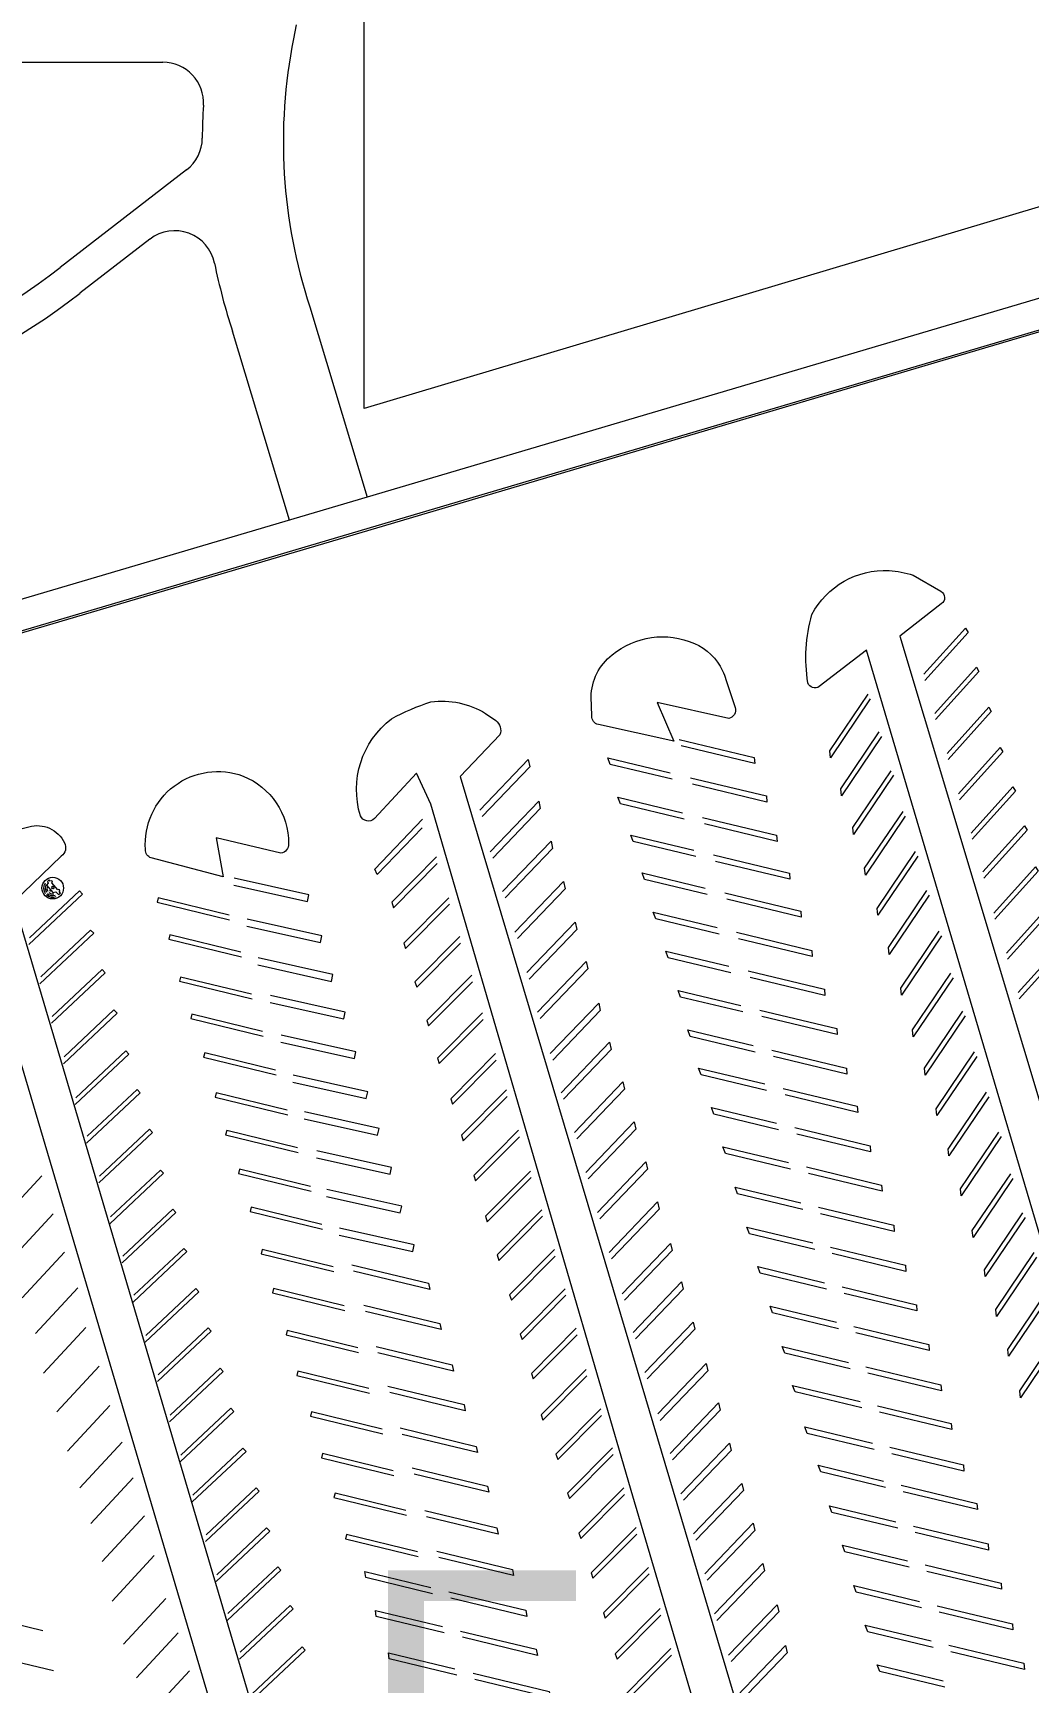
# Model space of a CAD drawing. Header units: feet. Extents: x 6763715 to 6770513, y 1886699 to 1891873.
# Drawn here: x 6767133 to 6767378.5, y 1888054.3 to 1888461 of the extents above; entities that cross this region are included whole.
import ezdxf

# ---------------------------------------------------------------- set-up
doc = ezdxf.new("R2010")
doc.units = ezdxf.units.FT
doc.header["$LTSCALE"] = 48
doc.header["$MEASUREMENT"] = 0
for name, color, linetype, lineweight in [('C-PKNG-IDEN', 7, 'Continuous', 0), ('C-PKNG-STRP', 3, 'Continuous', 0), ('C-ROAD', 5, 'Continuous', 0), ('Housing_Layout_Road', 5, 'Continuous', 0), ('Housing_Layout_Walks', 6, 'Continuous', 0)]:
    doc.layers.add(name, color=color, linetype=linetype, lineweight=lineweight)
doc.styles.add('Campus_Base_Map_NEW$0$STANDARD', font='arial.ttf', dxfattribs={"height": 3.8})

# ---------------------------------------------------------------- blocks, each defined once
blk = doc.blocks.new('Campus_Base_Map_NEW$0$emergency')
at = {"layer": 'C-PKNG-STRP'}
for points in [[(563930.5, 157354.372), (563930.538, 157354.372), (563930.53, 157354.422), (563930.5, 157354.432), (563930.49, 157354.485), (563930.288, 157354.485), (563930.258, 157354.432), (563930.183, 157354.426), (563930.175, 157354.372)], [(563930.175, 157354.372), (563930.216, 157354.372)], [(563930.267, 157354.372), (563930.449, 157354.372)], [(563930.355, 157354.407), (563930.335, 157354.407), (563930.335, 157354.426), (563930.355, 157354.426)], [(563930.355, 157354.426), (563930.355, 157354.445), (563930.374, 157354.445), (563930.374, 157354.426)], [(563930.374, 157354.407), (563930.374, 157354.387), (563930.355, 157354.387), (563930.355, 157354.407)], [(563930.374, 157354.426), (563930.393, 157354.426), (563930.393, 157354.407), (563930.374, 157354.407)]]:
    blk.add_lwpolyline(points, dxfattribs=at)
blk.add_circle((563930.358, 157354.428), 0.222, dxfattribs=at)
for centre, radius, start, end in [((563930.358, 157354.428), 0.187, 95.226, 162.5265), ((563930.358, 157354.428), 0.153, 96.3996, 158.442), ((563930.358, 157354.428), 0.119, 98.2555, 151.7485), ((563930.358, 157354.428), 0.187, 17.4735, 84.774), ((563930.358, 157354.428), 0.153, 21.558, 83.6004), ((563930.358, 157354.428), 0.119, 28.2515, 81.7445), ((563930.242, 157354.372), 0.0257, 180.8603, 359.1397), ((563930.474, 157354.372), 0.0257, 180.8603, 359.1397)]:
    blk.add_arc(centre, radius, start, end, dxfattribs=at)
blk.add_ellipse((563930.354, 157354.484), major_axis=(0, -0.0262), ratio=0.44753, start_param=1.614119, end_param=4.669067, dxfattribs=at)

msp = doc.modelspace()

# ---------------------------------------------------------------- linework, layer by layer
at = {"layer": 'C-PKNG-STRP'}
for points in [[(6767352.81, 1888302.85), (6767363.1, 1888314.25), (6767363.73, 1888313.17), (6767353.04, 1888301.34)], [(6767355.51, 1888293.2), (6767365.79, 1888304.6), (6767366.42, 1888303.52), (6767355.74, 1888291.68)], [(6767339.62, 1888296.81), (6767329.77, 1888282.22), (6767329.59, 1888283.92), (6767339.07, 1888297.95)], [(6767358.56, 1888283.31), (6767368.84, 1888294.71), (6767369.47, 1888293.63), (6767358.79, 1888281.79)], [(6767342.36, 1888287.46), (6767332.5, 1888272.87), (6767332.32, 1888274.57), (6767341.8, 1888288.6)], [(6767292.47, 1888286.76), (6767311, 1888282.31), (6767311.11, 1888280.8), (6767292.95, 1888285.17)], [(6767361.41, 1888273.37), (6767371.69, 1888284.76), (6767372.32, 1888283.69), (6767361.64, 1888271.85)], [(6767243.28, 1888269.33), (6767255.23, 1888281.78), (6767255.63, 1888279.99), (6767243.88, 1888267.75)], [(6767274.83, 1888282.23), (6767290.25, 1888278.52)], [(6767290.74, 1888276.93), (6767275.46, 1888280.61), (6767274.83, 1888282.23)], [(6767345.35, 1888277.91), (6767335.49, 1888263.33), (6767335.31, 1888265.03), (6767344.79, 1888279.06)], [(6767295.29, 1888277.31), (6767313.99, 1888272.82), (6767314.1, 1888271.31), (6767295.76, 1888275.72)], [(6767364.5, 1888263.68), (6767374.79, 1888275.07), (6767375.42, 1888274), (6767364.73, 1888262.16)], [(6767245.84, 1888259.08), (6767257.79, 1888271.53), (6767258.19, 1888269.74), (6767246.44, 1888257.5)], [(6767293.72, 1888267.11), (6767277.95, 1888270.9), (6767277.32, 1888272.53)], [(6767277.32, 1888272.53), (6767293.24, 1888268.7)], [(6767229.02, 1888264.92), (6767217.91, 1888253.48), (6767217.37, 1888254.74), (6767229.15, 1888267.1)], [(6767298.21, 1888267.5), (6767316.48, 1888263.11), (6767316.6, 1888261.6), (6767298.68, 1888265.91)], [(6767348.25, 1888267.87), (6767338.4, 1888253.28), (6767338.22, 1888254.98), (6767347.7, 1888269.02)], [(6767296.53, 1888257.86), (6767281.13, 1888261.56), (6767280.51, 1888263.19)], [(6767280.51, 1888263.19), (6767296.04, 1888259.45)], [(6767367.4, 1888254.08), (6767377.68, 1888265.48), (6767378.31, 1888264.4), (6767367.62, 1888252.56)], [(6767248.89, 1888249.24), (6767260.84, 1888261.69), (6767261.24, 1888259.9), (6767249.49, 1888247.66)], [(6767351.35, 1888257.98), (6767341.5, 1888243.4), (6767341.32, 1888245.09), (6767350.8, 1888259.13)], [(6767232.6, 1888257.77), (6767221.52, 1888246.59), (6767221.96, 1888245.26), (6767232.77, 1888256.16)], [(6767300.96, 1888258.27), (6767319.66, 1888253.77), (6767319.78, 1888252.27), (6767301.43, 1888256.68)], [(6767370.1, 1888243.93), (6767380.39, 1888255.33), (6767381.02, 1888254.25), (6767370.33, 1888242.42)], [(6767182.6, 1888250.81), (6767200.75, 1888246.75), (6767201.12, 1888248.42), (6767182.68, 1888252.54)], [(6767251.94, 1888239.25), (6767263.89, 1888251.7), (6767264.29, 1888249.91), (6767252.54, 1888237.67)], [(6767299.37, 1888248.5), (6767283.92, 1888252.21), (6767283.29, 1888253.84)], [(6767283.29, 1888253.84), (6767298.88, 1888250.09)], [(6767132.14, 1888237.86), (6767144.46, 1888249.43), (6767145.21, 1888248.62), (6767131.96, 1888236.18)], [(6767181.39, 1888243.44), (6767163.91, 1888247.7), (6767163.66, 1888246.65), (6767181.54, 1888242.28)], [(6767235.61, 1888247.73), (6767224.52, 1888236.55), (6767224.96, 1888235.22), (6767235.77, 1888246.12)], [(6767303.74, 1888248.92), (6767322.45, 1888244.42), (6767322.56, 1888242.92), (6767304.22, 1888247.33)], [(6767354.14, 1888248.33), (6767344.29, 1888233.75), (6767344.11, 1888235.45), (6767353.59, 1888249.48)], [(6767185.8, 1888240.74), (6767203.95, 1888236.68), (6767204.32, 1888238.35), (6767185.88, 1888242.47)], [(6767302.33, 1888238.75), (6767286.66, 1888242.51), (6767286.04, 1888244.14)], [(6767286.04, 1888244.14), (6767301.85, 1888240.34)], [(6767373.2, 1888234.05), (6767383.49, 1888245.44), (6767384.12, 1888244.37), (6767373.43, 1888232.53)], [(6767134.92, 1888228.18), (6767147.24, 1888239.74), (6767148, 1888238.94), (6767134.75, 1888226.5)], [(6767184.28, 1888234.3), (6767166.81, 1888238.56), (6767166.55, 1888237.5), (6767184.44, 1888233.14)], [(6767254.85, 1888229.25), (6767266.8, 1888241.7), (6767267.2, 1888239.92), (6767255.44, 1888227.67)], [(6767306.64, 1888239.19), (6767325.19, 1888234.72), (6767325.31, 1888233.22), (6767307.11, 1888237.6)], [(6767357.2, 1888238.3), (6767347.35, 1888223.71), (6767347.16, 1888225.41), (6767356.64, 1888239.44)], [(6767238.35, 1888238.13), (6767227.26, 1888226.95), (6767227.7, 1888225.62), (6767238.52, 1888236.52)], [(6767305.23, 1888229.2), (6767289.75, 1888232.92), (6767289.13, 1888234.55)], [(6767289.13, 1888234.55), (6767304.74, 1888230.8)], [(6767376.1, 1888224.3), (6767386.38, 1888235.7), (6767387.01, 1888234.62), (6767376.33, 1888222.78)], [(6767188.49, 1888231.14), (6767206.64, 1888227.08), (6767207.01, 1888228.75), (6767188.57, 1888232.87)], [(6767257.54, 1888219.5), (6767269.49, 1888231.95), (6767269.89, 1888230.17), (6767258.14, 1888217.92)], [(6767137.76, 1888218.45), (6767150.07, 1888230.01), (6767150.83, 1888229.21), (6767137.58, 1888216.77)], [(6767186.92, 1888223.9), (6767169.45, 1888228.16), (6767169.19, 1888227.1), (6767187.08, 1888222.74)], [(6767241.29, 1888228.59), (6767230.2, 1888217.41), (6767230.64, 1888216.08), (6767241.46, 1888226.98)], [(6767309.48, 1888229.66), (6767328.28, 1888225.14), (6767328.4, 1888223.63), (6767309.95, 1888228.07)], [(6767360.06, 1888228), (6767350.21, 1888213.41), (6767350.03, 1888215.11), (6767359.51, 1888229.15)], [(6767191.52, 1888221.87), (6767209.68, 1888217.81), (6767210.05, 1888219.47), (6767191.61, 1888223.59)], [(6767292.17, 1888224.86), (6767307.68, 1888221.13)], [(6767308.16, 1888219.54), (6767292.8, 1888223.23), (6767292.17, 1888224.86)], [(6767140.69, 1888208.46), (6767153.01, 1888220.03), (6767153.76, 1888219.22), (6767140.51, 1888206.78)], [(6767189.69, 1888214.7), (6767172.21, 1888218.96), (6767171.96, 1888217.9), (6767189.84, 1888213.54)], [(6767243.92, 1888219.33), (6767232.83, 1888208.16), (6767233.27, 1888206.82), (6767244.09, 1888217.72)], [(6767260.65, 1888209.26), (6767272.6, 1888221.71), (6767273, 1888219.93), (6767261.25, 1888207.69)], [(6767312.35, 1888220.01), (6767331.33, 1888215.45), (6767331.44, 1888213.94), (6767312.83, 1888218.42)], [(6767363, 1888218.56), (6767353.15, 1888203.97), (6767352.96, 1888205.67), (6767362.44, 1888219.7)], [(6767311.17, 1888209.63), (6767295.19, 1888213.47), (6767294.57, 1888215.1)], [(6767294.57, 1888215.1), (6767310.68, 1888211.23)], [(6767143.58, 1888198.38), (6767155.9, 1888209.95), (6767156.65, 1888209.14), (6767143.4, 1888196.7)], [(6767194.18, 1888212.09), (6767212.33, 1888208.03), (6767212.71, 1888209.7), (6767194.27, 1888213.82)], [(6767263.35, 1888199.61), (6767275.3, 1888212.06), (6767275.7, 1888210.28), (6767263.94, 1888198.04)], [(6767315.3, 1888210.12), (6767333.72, 1888205.69), (6767333.84, 1888204.18), (6767315.77, 1888208.53)], [(6767192.86, 1888205.16), (6767175.39, 1888209.42), (6767175.13, 1888208.37), (6767193.02, 1888204)], [(6767247.17, 1888209.3), (6767236.09, 1888198.12), (6767236.53, 1888196.79), (6767247.34, 1888207.69)], [(6767365.9, 1888208.56), (6767356.05, 1888193.98), (6767355.87, 1888195.67), (6767365.35, 1888209.71)], [(6767197.11, 1888202.23), (6767215.26, 1888198.17), (6767215.63, 1888199.84), (6767197.19, 1888203.96)], [(6767266.64, 1888189.83), (6767278.59, 1888202.28), (6767278.99, 1888200.5), (6767267.24, 1888188.25)], [(6767314.03, 1888200.19), (6767297.88, 1888204.07), (6767297.25, 1888205.7)], [(6767297.25, 1888205.7), (6767313.55, 1888201.78)], [(6767146.4, 1888188.87), (6767158.72, 1888200.44), (6767159.47, 1888199.63), (6767146.23, 1888187.2)], [(6767195.7, 1888195.35), (6767178.23, 1888199.61), (6767177.97, 1888198.55), (6767195.86, 1888194.19)], [(6767249.85, 1888200.3), (6767238.76, 1888189.12), (6767239.2, 1888187.79), (6767250.01, 1888198.69)], [(6767318.11, 1888200.69), (6767336.41, 1888196.28), (6767336.53, 1888194.78), (6767318.58, 1888199.1)], [(6767368.85, 1888198.62), (6767359, 1888184.03), (6767358.82, 1888185.73), (6767368.3, 1888199.77)], [(6767199.91, 1888193.21), (6767218.06, 1888189.16), (6767218.43, 1888190.82), (6767200, 1888194.94)], [(6767316.97, 1888190.5), (6767301.02, 1888194.34), (6767300.4, 1888195.96)], [(6767300.4, 1888195.96), (6767316.49, 1888192.09)], [(6767149.41, 1888179.07), (6767161.73, 1888190.63), (6767162.49, 1888189.83), (6767149.24, 1888177.39)], [(6767198.29, 1888186.01), (6767180.82, 1888190.27), (6767180.56, 1888189.21), (6767198.45, 1888184.85)], [(6767252.85, 1888190.36), (6767241.76, 1888179.18), (6767242.2, 1888177.85), (6767253.02, 1888188.75)], [(6767269.39, 1888179.98), (6767281.34, 1888192.43), (6767281.74, 1888190.65), (6767269.99, 1888178.4)], [(6767320.99, 1888191.01), (6767339.55, 1888186.55), (6767339.67, 1888185.04), (6767321.46, 1888189.42)], [(6767371.9, 1888188.78), (6767362.05, 1888174.19), (6767361.87, 1888175.89), (6767371.35, 1888189.93)], [(6767319.93, 1888180.78), (6767303.87, 1888184.64), (6767303.24, 1888186.27)], [(6767303.24, 1888186.27), (6767319.44, 1888182.37)], [(6767202.96, 1888183.58), (6767221.11, 1888179.53), (6767221.48, 1888181.19), (6767203.04, 1888185.31)], [(6767272.29, 1888170.09), (6767284.24, 1888182.54), (6767284.64, 1888180.75), (6767272.89, 1888168.51)], [(6767323.88, 1888181.3), (6767342.4, 1888176.85), (6767342.52, 1888175.35), (6767324.35, 1888179.71)], [(6767135.21, 1888179.1), (6767125.38, 1888168.48)], [(6767152.17, 1888168.98), (6767164.49, 1888180.55), (6767165.24, 1888179.74), (6767152, 1888167.3)], [(6767201.47, 1888176.52), (6767184, 1888180.78), (6767183.74, 1888179.72), (6767201.63, 1888175.36)], [(6767255.75, 1888180.31), (6767244.67, 1888169.13), (6767245.11, 1888167.8), (6767255.92, 1888178.7)], [(6767374.82, 1888178.49), (6767364.96, 1888163.9), (6767364.78, 1888165.6), (6767374.26, 1888179.63)], [(6767205.47, 1888174.02), (6767223.63, 1888169.96), (6767224, 1888171.63), (6767205.56, 1888175.75)], [(6767322.95, 1888170.83), (6767306.87, 1888174.7), (6767306.24, 1888176.33)], [(6767306.24, 1888176.33), (6767322.46, 1888172.43)], [(6767138.01, 1888169.71), (6767128.15, 1888159.05)], [(6767155.18, 1888159.31), (6767167.5, 1888170.87), (6767168.25, 1888170.07), (6767155, 1888157.63)], [(6767204.33, 1888167.15), (6767186.86, 1888171.41), (6767186.6, 1888170.35), (6767204.49, 1888165.99)], [(6767258.59, 1888170.76), (6767247.51, 1888159.59), (6767247.95, 1888158.26), (6767258.76, 1888169.16)], [(6767275.19, 1888160.24), (6767287.14, 1888172.69), (6767287.54, 1888170.91), (6767275.79, 1888158.67)], [(6767326.83, 1888171.37), (6767345.4, 1888166.91), (6767345.52, 1888165.4), (6767327.31, 1888169.78)], [(6767377.81, 1888168.85), (6767367.96, 1888154.26), (6767367.77, 1888155.96), (6767377.25, 1888169.99)], [(6767208.56, 1888164.48), (6767226.72, 1888160.42), (6767227.09, 1888162.09), (6767208.65, 1888166.21)], [(6767325.91, 1888160.97), (6767309.77, 1888164.85), (6767309.14, 1888166.48)], [(6767309.14, 1888166.48), (6767325.44, 1888162.56)], [(6767157.92, 1888149.66), (6767170.23, 1888161.23), (6767170.99, 1888160.42), (6767157.74, 1888147.99)], [(6767278.35, 1888150.01), (6767290.3, 1888162.46), (6767290.7, 1888160.67), (6767278.95, 1888148.43)], [(6767329.77, 1888161.52), (6767348.3, 1888157.06), (6767348.42, 1888155.56), (6767330.24, 1888159.93)], [(6767140.82, 1888160.32), (6767130.39, 1888149.06)], [(6767207.06, 1888156.66), (6767189.59, 1888160.92), (6767189.33, 1888159.87), (6767207.22, 1888155.5)], [(6767211.68, 1888157.18), (6767230.61, 1888152.61), (6767230.9, 1888151.09), (6767212.14, 1888155.62)], [(6767261.69, 1888160.93), (6767250.61, 1888149.75), (6767251.05, 1888148.42), (6767261.86, 1888159.32)], [(6767380.61, 1888159.05), (6767370.75, 1888144.46), (6767370.57, 1888146.16), (6767380.05, 1888160.19)], [(6767281.09, 1888140.51), (6767293.04, 1888152.96), (6767293.44, 1888151.17), (6767281.69, 1888138.93)], [(6767328.83, 1888151.17), (6767312.47, 1888155.1), (6767311.84, 1888156.73)], [(6767311.84, 1888156.73), (6767328.35, 1888152.76)], [(6767144.05, 1888151.5), (6767133.63, 1888140.23)], [(6767160.89, 1888139.77), (6767173.21, 1888151.33), (6767173.96, 1888150.53), (6767160.71, 1888138.09)], [(6767209.84, 1888147.07), (6767192.37, 1888151.33), (6767192.11, 1888150.27), (6767210, 1888145.91)], [(6767264.34, 1888151.27), (6767253.25, 1888140.1), (6767253.69, 1888138.77), (6767264.5, 1888149.67)], [(6767332.69, 1888151.72), (6767351, 1888147.31), (6767351.11, 1888145.81), (6767333.16, 1888150.13)], [(6767383.55, 1888149.2), (6767373.7, 1888134.62), (6767373.52, 1888136.32), (6767383, 1888150.35)], [(6767214.63, 1888147.25), (6767233.41, 1888142.72), (6767233.7, 1888141.2), (6767215.1, 1888145.68)], [(6767314.89, 1888146.94), (6767331.26, 1888143)], [(6767331.73, 1888141.41), (6767315.51, 1888145.31), (6767314.89, 1888146.94)], [(6767146.05, 1888141.69), (6767135.62, 1888130.43)], [(6767163.9, 1888130.05), (6767176.22, 1888141.61), (6767176.97, 1888140.81), (6767163.72, 1888128.37)], [(6767213.19, 1888136.69), (6767195.72, 1888140.96), (6767195.46, 1888139.9), (6767213.35, 1888135.54)], [(6767267.08, 1888141.52), (6767255.99, 1888130.35), (6767256.44, 1888129.02), (6767267.25, 1888139.92)], [(6767283.99, 1888130.61), (6767295.94, 1888143.06), (6767296.34, 1888141.28), (6767284.59, 1888129.04)], [(6767335.59, 1888141.96), (6767354.04, 1888137.52), (6767354.16, 1888136.02), (6767336.07, 1888140.37)], [(6767217.67, 1888137.01), (6767236.48, 1888132.48), (6767236.76, 1888130.96), (6767218.14, 1888135.45)], [(6767334.68, 1888131.48), (6767318.52, 1888135.37), (6767317.89, 1888137)], [(6767317.89, 1888137), (6767334.21, 1888133.07)], [(6767386.52, 1888138.96), (6767376.66, 1888124.38), (6767376.48, 1888126.07), (6767385.96, 1888140.11)], [(6767287.15, 1888120.38), (6767299.1, 1888132.83), (6767299.5, 1888131.04), (6767287.75, 1888118.8)], [(6767149.31, 1888132.2), (6767138.89, 1888120.94)], [(6767166.87, 1888120.1), (6767179.19, 1888131.67), (6767179.95, 1888130.86), (6767166.7, 1888118.42)], [(6767215.86, 1888126.65), (6767198.38, 1888130.91), (6767198.13, 1888129.85), (6767216.01, 1888125.49)], [(6767269.49, 1888131.37), (6767258.4, 1888120.19), (6767258.84, 1888118.86), (6767269.66, 1888129.76)], [(6767338.55, 1888132.03), (6767357.04, 1888127.58), (6767357.16, 1888126.08), (6767339.02, 1888130.44)], [(6767220.58, 1888127.22), (6767239.37, 1888122.68), (6767239.66, 1888121.16), (6767221.05, 1888125.65)], [(6767337.55, 1888121.85), (6767321.06, 1888125.82), (6767320.43, 1888127.44)], [(6767320.43, 1888127.44), (6767337.08, 1888123.44)], [(6767151.97, 1888122.47), (6767141.54, 1888111.21)], [(6767169.53, 1888110.24), (6767181.85, 1888121.8), (6767182.61, 1888121), (6767169.36, 1888108.56)], [(6767219.19, 1888116.63), (6767201.71, 1888120.89), (6767201.46, 1888119.84), (6767219.35, 1888115.47)], [(6767273.14, 1888121.64), (6767262.05, 1888110.47), (6767262.49, 1888109.14), (6767273.3, 1888120.04)], [(6767290.2, 1888110.64), (6767302.15, 1888123.09), (6767302.55, 1888121.3), (6767290.8, 1888109.06)], [(6767341.42, 1888122.4), (6767359.59, 1888118.03), (6767359.7, 1888116.52), (6767341.89, 1888120.81)], [(6767223.64, 1888116.92), (6767242.38, 1888112.39), (6767242.67, 1888110.87), (6767224.11, 1888115.35)], [(6767340.6, 1888111.6), (6767324.07, 1888115.58), (6767323.44, 1888117.2)], [(6767323.44, 1888117.2), (6767340.13, 1888113.19)], [(6767155.04, 1888113.42), (6767144.61, 1888102.15)], [(6767292.9, 1888100.69), (6767304.85, 1888113.14), (6767305.25, 1888111.35), (6767293.5, 1888099.11)], [(6767344.47, 1888112.15), (6767362.6, 1888107.79), (6767362.71, 1888106.28), (6767344.94, 1888110.56)], [(6767172.5, 1888100.38), (6767184.82, 1888111.95), (6767185.58, 1888111.14), (6767172.33, 1888098.7)], [(6767221.91, 1888106.37), (6767204.44, 1888110.63), (6767204.18, 1888109.57), (6767222.07, 1888105.21)], [(6767276.03, 1888112), (6767264.94, 1888100.82), (6767265.38, 1888099.49), (6767276.19, 1888110.39)], [(6767157.74, 1888104.62), (6767147.32, 1888093.35)], [(6767226.56, 1888107.09), (6767245.18, 1888102.6), (6767245.47, 1888101.07), (6767227.03, 1888105.52)], [(6767343.38, 1888102.25), (6767327.4, 1888106.09), (6767326.78, 1888107.72)], [(6767326.78, 1888107.72), (6767342.91, 1888103.84)], [(6767175.73, 1888090.58), (6767188.05, 1888102.15), (6767188.81, 1888101.34), (6767175.56, 1888088.9)], [(6767225.01, 1888096.57), (6767207.54, 1888100.83), (6767207.28, 1888099.77), (6767225.17, 1888095.41)], [(6767278.83, 1888102.15), (6767267.74, 1888090.97), (6767268.18, 1888089.64), (6767278.99, 1888100.54)], [(6767296, 1888090.8), (6767307.95, 1888103.25), (6767308.35, 1888101.46), (6767296.6, 1888089.22)], [(6767347.25, 1888102.8), (6767365.93, 1888098.3), (6767366.05, 1888096.8), (6767347.73, 1888101.21)], [(6767229.68, 1888096.58), (6767247.5, 1888092.28), (6767247.78, 1888090.76), (6767230.15, 1888095.02)], [(6767346.37, 1888092.2), (6767330.16, 1888096.1), (6767329.53, 1888097.72)], [(6767329.53, 1888097.72), (6767345.9, 1888093.79)], [(6767160.56, 1888095.24), (6767150.13, 1888083.98)], [(6767178.35, 1888080.71), (6767190.67, 1888092.28), (6767191.42, 1888091.47), (6767178.18, 1888079.03)], [(6767281.82, 1888092.36), (6767270.74, 1888081.18), (6767271.18, 1888079.85), (6767281.99, 1888090.75)], [(6767298.75, 1888080.95), (6767310.7, 1888093.4), (6767311.1, 1888091.61), (6767299.35, 1888079.37)], [(6767350.25, 1888092.74), (6767368.69, 1888088.31), (6767368.8, 1888086.8), (6767350.72, 1888091.15)], [(6767227.86, 1888086.4), (6767210.39, 1888090.66), (6767210.13, 1888089.6), (6767228.02, 1888085.24)], [(6767332.72, 1888088.04), (6767348.76, 1888084.18)], [(6767349.23, 1888082.59), (6767333.35, 1888086.41), (6767332.72, 1888088.04)], [(6767162.95, 1888085.5), (6767152.52, 1888074.24)], [(6767232.67, 1888086.51), (6767251.31, 1888082.02), (6767251.59, 1888080.5), (6767233.14, 1888084.95)], [(6767181.09, 1888071.12), (6767193.41, 1888082.68), (6767194.16, 1888081.88), (6767180.91, 1888069.44)], [(6767214.92, 1888081.51), (6767231.17, 1888077.59)], [(6767231.63, 1888076.03), (6767215.12, 1888080.01), (6767214.92, 1888081.51)], [(6767284.87, 1888082.52), (6767273.79, 1888071.34), (6767274.23, 1888070.01), (6767285.04, 1888080.91)], [(6767301.15, 1888071.04), (6767313.1, 1888083.49), (6767313.5, 1888081.7), (6767301.75, 1888069.46)], [(6767353.11, 1888083.13), (6767371.88, 1888078.62), (6767372, 1888077.12), (6767353.58, 1888081.54)], [(6767235.65, 1888076.51), (6767254.61, 1888071.94), (6767254.9, 1888070.42), (6767236.11, 1888074.95)], [(6767352.22, 1888072.55), (6767336.15, 1888076.41), (6767335.53, 1888078.04)], [(6767335.53, 1888078.04), (6767351.75, 1888074.14)], [(6767165.77, 1888074.89), (6767155.35, 1888063.62)], [(6767184.18, 1888061.58), (6767196.5, 1888073.14), (6767197.25, 1888072.34), (6767184, 1888059.9)], [(6767217.51, 1888071.91), (6767234.03, 1888067.92)], [(6767234.49, 1888066.36), (6767217.71, 1888070.41), (6767217.51, 1888071.91)], [(6767287.78, 1888072.38), (6767276.69, 1888061.2), (6767277.13, 1888059.87), (6767287.95, 1888070.77)], [(6767304.66, 1888060.87), (6767316.61, 1888073.32), (6767317.01, 1888071.53), (6767305.26, 1888059.29)], [(6767356.1, 1888073.09), (6767374.68, 1888068.62), (6767374.8, 1888067.12), (6767356.57, 1888071.5)], [(6767118.16, 1888071.14), (6767135.47, 1888067)], [(6767355.12, 1888062.79), (6767339, 1888066.67), (6767338.37, 1888068.29)], [(6767338.37, 1888068.29), (6767354.65, 1888064.38)], [(6767168.85, 1888066.4), (6767158.6, 1888055.33)], [(6767238.52, 1888066.84), (6767257.2, 1888062.33), (6767257.49, 1888060.81), (6767238.98, 1888065.28)], [(6767359.01, 1888063.33), (6767377.53, 1888058.88), (6767377.65, 1888057.37), (6767359.48, 1888061.74)], [(6767121.11, 1888061.15), (6767138.09, 1888057.09)], [(6767187.12, 1888051.37), (6767199.44, 1888062.93), (6767200.19, 1888062.13), (6767186.94, 1888049.69)], [(6767220.73, 1888061.48), (6767237.11, 1888057.52)], [(6767237.57, 1888055.96), (6767220.93, 1888059.97), (6767220.73, 1888061.48)], [(6767290.43, 1888062.52), (6767279.34, 1888051.35), (6767279.78, 1888050.02), (6767290.6, 1888060.92)], [(6767306.72, 1888050.8), (6767318.67, 1888063.25), (6767319.07, 1888061.46), (6767307.31, 1888049.22)], [(6767171.65, 1888057.01), (6767161.37, 1888045.9)], [(6767241.61, 1888056.44), (6767260.42, 1888051.9), (6767260.7, 1888050.38), (6767242.08, 1888054.87)], [(6767358.04, 1888053.01), (6767341.95, 1888056.87), (6767341.32, 1888058.5)], [(6767341.32, 1888058.5), (6767357.56, 1888054.59)]]:
    msp.add_lwpolyline(points, dxfattribs=at)
at = {"layer": 'C-ROAD'}
for points in [[(6767408.63, 1888072.6), (6767338.71, 1888308.76), (6767327, 1888299.81, -0.527363), (6767324.23, 1888300.73, -0.110629), (6767325.21, 1888317.58, -0.292928), (6767344.24, 1888328.4, -0.066614), (6767350.17, 1888327.28), (6767357.03, 1888323.3, -0.555556), (6767357.12, 1888320.21), (6767346.89, 1888312.21), (6767383.42, 1888190.68), (6767415.32, 1888080.65), (6767408.63, 1888072.6)], [(6767291.13, 1888286.33), (6767272.53, 1888290.45, -0.361186), (6767270.87, 1888292.59), (6767270.72, 1888297.28, -0.224496), (6767275.89, 1888307.62, -0.283162), (6767296.22, 1888310.45, -0.179536), (6767303.17, 1888303.72, -0.053783), (6767303.94, 1888301.55), (6767306.24, 1888294.63, -0.451595), (6767304.68, 1888291.94), (6767287.04, 1888295.84), (6767291.13, 1888286.33)], [(6767231.19, 1888270.79), (6767227.63, 1888278.43), (6767217.26, 1888267.28, -0.553417), (6767213.82, 1888267.94, -0.316023), (6767221.5, 1888291.84, -0.051804), (6767231.19, 1888296.02, -0.172077), (6767244.69, 1888293.18), (6767247.19, 1888291.41, -0.351347), (6767248.2, 1888287.9), (6767238.38, 1888277.62), (6767274.11, 1888158.01), (6767378.24, 1887808.1), (6767388.41, 1887818.1, -0.511743), (6767391.87, 1887817.51, -0.205133), (6767390.1, 1887805.42, -0.334748), (6767367.32, 1887794.44, -0.085309), (6767359.75, 1887797.35, -0.132257), (6767354.33, 1887802.92, -0.368187), (6767353.36, 1887806.98), (6767364.89, 1887815.28), (6767323.33, 1887957.01), (6767280.99, 1888100.12), (6767231.19, 1888270.79)], [(6767231.19, 1887901.09), (6767268.37, 1887777.21), (6767279.77, 1887786.2, -0.730492), (6767281.74, 1887785.46, -0.120877), (6767280.07, 1887771.68, -0.302961), (6767262.78, 1887760.77, -0.276735), (6767244.41, 1887772.43, -0.443828), (6767244.19, 1887776.32), (6767254.35, 1887786.61), (6767249.9, 1887804.85), (6767210.13, 1887936.11), (6767178.28, 1888044), (6767118.17, 1888246.83), (6767107.33, 1888236.41, -0.725829), (6767105.24, 1888237.53, -0.366711), (6767111.95, 1888260.14), (6767131.96, 1888265.21, -0.364808), (6767140.81, 1888261.26, -0.358323), (6767140.01, 1888257.95), (6767128.32, 1888246.71), (6767189.58, 1888039.76), (6767215.35, 1887951.7), (6767231.19, 1887901.14)]]:
    msp.add_lwpolyline(points, format="xyb", dxfattribs=at)
msp.add_lwpolyline([(6767178.18, 1888262.51), (6767179.98, 1888252.87), (6767162.2, 1888257.56, -0.373011), (6767160.78, 1888259.63, -0.547778), (6767184.88, 1888277.72, -0.307188), (6767196.1, 1888261.02, -0.352764), (6767194.2, 1888258.68)], format="xyb", close=True, dxfattribs=at)
at = {"layer": 'Housing_Layout_Road'}
for p, q in [((6767214.73, 1888454.34), (6767214.73, 1888539.08)), ((6767214.73, 1888368.36), (6767214.73, 1888454.34)), ((6767395.79, 1888422.47), (6767214.73, 1888368.36))]:
    msp.add_line(p, q, dxfattribs=at)
msp.add_lwpolyline([(6767381.82, 1888469.21), (6767400.35, 1888469.21, -0.331499), (6767408.02, 1888463.5), (6767421.05, 1888419.91, -0.41508), (6767407.55, 1888395), (6767217.79, 1888338.9)], format="xyb", dxfattribs=at)
msp.add_lwpolyline([(6767217.79, 1888338.9), (6766994.8, 1888272.98)], dxfattribs=at)
at = {"layer": 'Housing_Layout_Walks'}
for p, q in [((6767197.99, 1888463.06), (6767197.29, 1888459.57)), ((6767067.75, 1888453.8), (6767165.08, 1888453.8)), ((6767170.91, 1888427.26), (6767139.73, 1888403.15)), ((6767161.89, 1888410.17), (6767144.62, 1888396.82)), ((6767201.33, 1888393.48), (6767215.48, 1888346.56)), ((6767196.3, 1888340.89), (6767182.25, 1888387.47))]:
    msp.add_line(p, q, dxfattribs=at)
for points in [[(6767420.63, 1888407.21), (6767215.48, 1888346.56)], [(6767407.41, 1888395.48), (6767217.65, 1888339.38)], [(6767215.48, 1888346.56), (6766963.59, 1888272.09)], [(6767217.65, 1888339.38), (6766994.65, 1888273.45)]]:
    msp.add_lwpolyline(points, dxfattribs=at)
for centre, radius, start, end in [((6767324.79, 1888434.19), 130, 168.7457, 198.2491), ((6767165.08, 1888443.8), 10, 356.5596, 90), ((6767324.79, 1888434.19), 150, 176.5596, 179.6515), ((6767164.8, 1888435.17), 10, 307.7058, 359.6515), ((6767168.01, 1888402.26), 10, 11.5121, 127.7058), ((6767040.65, 1888531.32), 162, 270, 307.7058), ((6767324.79, 1888434.19), 150, 191.5121, 198.1477), ((6767040.65, 1888531.32), 170, 270, 307.7058)]:
    msp.add_arc(centre, radius, start, end, dxfattribs=at)

# ---------------------------------------------------------------- block references
at = {"layer": 'C-PKNG-STRP', "xscale": 11.99999999999999, "yscale": 11.99999999999999, "zscale": 11.99999999999999, "rotation": 130.6083670292483}
msp.add_blockref('Campus_Base_Map_NEW$0$emergency', (12605301.19, -2020184.62), dxfattribs=at)

# ---------------------------------------------------------------- texts
at = {"layer": 'C-PKNG-IDEN', "insert": (6767212.82, 1888081.78), "char_height": 68, "width": 4845.9604, "attachment_point": 1, "rotation": 360, "style": 'Campus_Base_Map_NEW$0$STANDARD'}
msp.add_mtext('F', dxfattribs=at)

doc.saveas('drawing.dxf')
